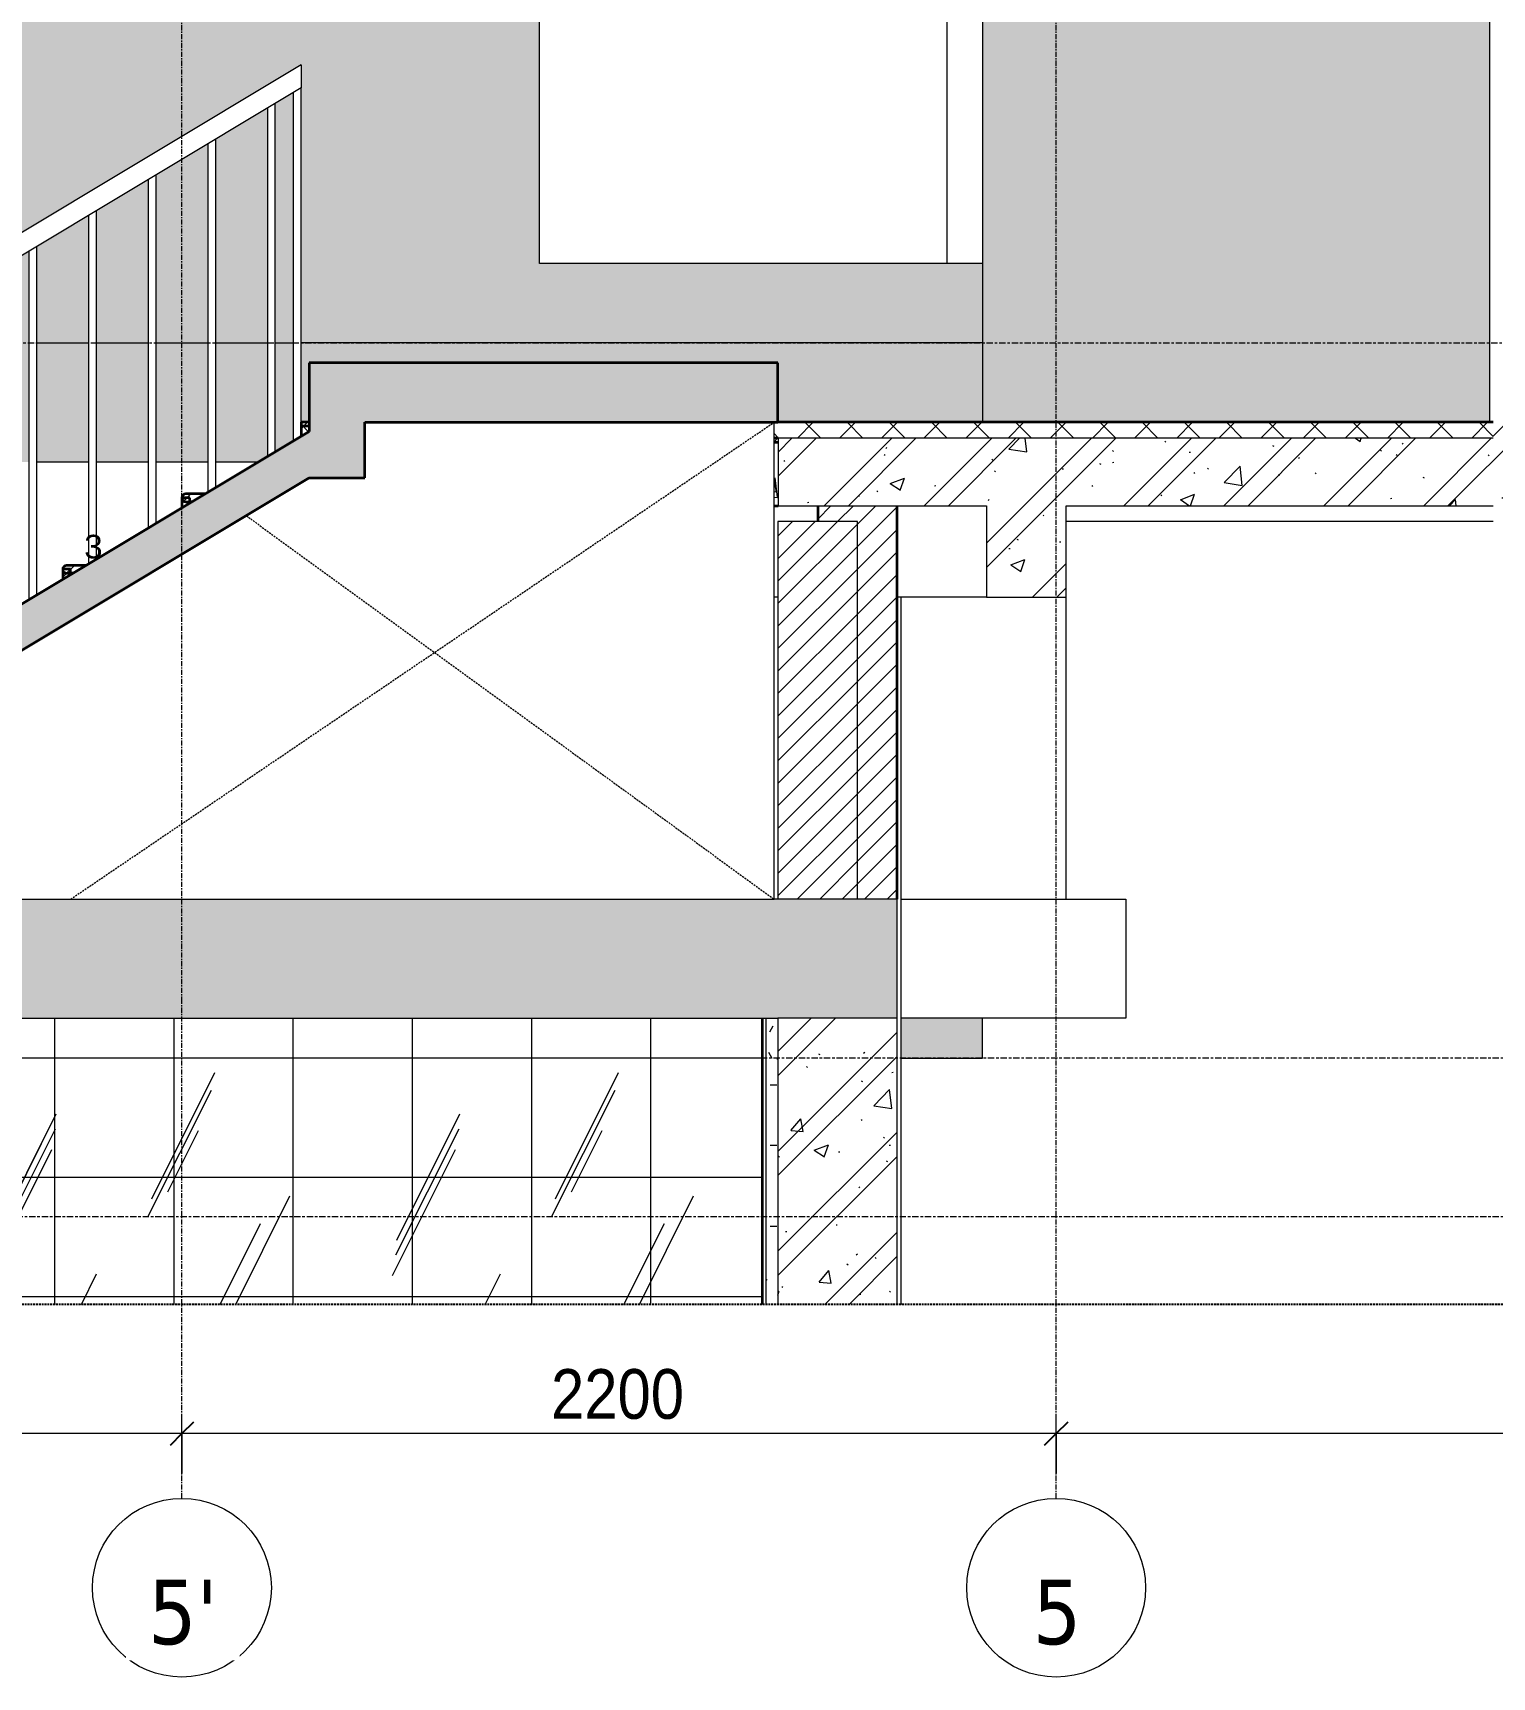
# Model space of a CAD drawing. Header units: millimetres. Extents: x 46644 to 147176, y -1287 to 53383.
# Drawn here: x 85328 to 89000, y -1158 to 2980 of the extents above; entities that cross this region are included whole.
import ezdxf

# ---------------------------------------------------------------- set-up
doc = ezdxf.new("R2010")
doc.units = ezdxf.units.MM
for name, pattern in [('Centre', [31.75, 6.35, -4.7625, 15.875, -4.7625]), ('Demolished', [7.14375, 4.7625, -2.38125]), ('Grid Line', [22.225, 12.7, -3.175, 3.175, -3.175]), ('Hidden', [7.14375, 4.7625, -2.38125])]:
    doc.linetypes.add(name, pattern=pattern)
for name, color, linetype, lineweight in [('0-3', 130, 'Continuous', 5), ('A-ANNO-DIMS', 211, 'Continuous', 9), ('A-ANNO-DIMS-50', 211, 'Continuous', 9), ('A-DETL-DEMO', 6, 'Demolished', 18), ('A-DETL-GENF', 92, 'Continuous', 18), ('A-DETL-GENF-2', 92, 'Hidden', 25), ('A-DETL-GENF-3', 9, 'Continuous', 18), ('A-DETL-MEDM', 33, 'Continuous', 35), ('A-DETL-THIN', 151, 'Continuous', 18), ('A-FLOR-1', 250, 'Continuous', 18), ('A-FLOR-FNSH-1', 7, 'Continuous', 35), ('A-FLOR-HRAL', 11, 'Continuous', 18), ('A-FLOR-HRAL-1', 250, 'Continuous', 18), ('A-FLOR-LEVL-2', 51, 'Centre', 9), ('A-FLOR-PATT-1', 8, 'Continuous', 18), ('A-FLOR-PATT-2', 253, 'Continuous', 18), ('A-WALL', 113, 'Continuous', 18), ('A-WALL-1', 7, 'Continuous', 35), ('A-WALL-FNSH-1', 250, 'Continuous', 18), ('A-WALL-PATT-1', 9, 'Continuous', 18), ('A-WALL-PATT-3', 111, 'Continuous', 18), ('A-WALL-PATT-4', 254, 'Continuous', 5), ('S-BEAM-2', 250, 'Continuous', 18), ('S-COLS-4', 250, 'Continuous', 18), ('S-GRID-1', 1, 'Grid Line', 9), ('S-GRID-IDEN', 1, 'Continuous', 9), ('S-STRS', 31, 'Continuous', 18), ('S-STRS-1', 31, 'Continuous', 35), ('S-STRS-ANNO', 31, 'Continuous', 18)]:
    doc.layers.add(name, color=color, linetype=linetype, lineweight=lineweight)
doc.styles.add('Arial_2', font='arial.ttf', dxfattribs={"height": 59.53})
doc.styles.add('Tahoma_B', font='tahomabd.ttf', dxfattribs={"height": 162.5})
doc.styles.add('UTM Avo', font='', dxfattribs={"width": 0.9, "height": 125})
doc.styles.get('UTM Avo').set_extended_font_data('UTM Avo')
doc.dimstyles.new('1_Dim_chi_tiet_2_5', dxfattribs={"dimscale": 304.8, "dimtxt": 124.912619, "dimasz": 0.19685, "dimexe": 0.164042, "dimexo": 0.0625, "dimgap": 0.016404, "dimtad": 1, "dimdec": 0, "dimrnd": 5, "dimzin": 0, "dimdsep": 46, "dimtxsty": 'UTM Avo', "dimblk1": 'OBLIQUE', "dimblk2": 'OBLIQUE', "dimsah": 1, "dimcen": 0.09, "dimdle": 0.164042, "dimazin": 0, "dimtfac": 1, "dimtdec": 4, "dimtix": 1, "dimtmove": 0, "dimatfit": 3, "dimfxl": 0.328084, "dimfxlon": 1, "dimtvp": 1, "dimtolj": 1, "dimtzin": 0, "dimarcsym": 2})
pattern_1 = [(50, (-54488.13, 15725), (364.368, -31.878), [38.1, -419.1]), (355, (-54488.13, 15725), (-70.486, 382.113), [30.48, -335.28]), (100.451, (-54457.77, 15722.34), (293.885, 350.233), [32.38, -356.18]), (46.184, (-54488.13, 15826.6), (542.158, -84.086), [57.15, -628.65]), (96.636, (-54442.95, 15819.6), (474.805, 494.855), [48.57, -534.27]), (351.184, (-54488.13, 15826.6), (474.81, 494.85), [45.72, -502.92]), (21, (-54437.33, 15801.2), (303.2285, -204.5305), [38.1, -419.1]), (326, (-54437.33, 15801.2), (123.604, 368.376), [30.48, -335.28]), (71.451, (-54412.07, 15784.16), (426.834, 163.843), [32.38, -356.18]), (37.5, (-54488.13, 15725), (6.1766, 169.1102), [3.353, -327.863, 3.353, -337.007, -336.55]), (37.5, (-54488.13, 15725), (6.1766, 169.1102), [-671.576, 3.353, -333.197]), (7.5, (-54488.13, 15725), (133.6389, 200.3615), [3.353, -190.703, 3.353, -320.243, -128.27]), (7.5, (-54488.13, 15725), (133.6389, 200.3615), [-517.652, 3.353, -124.917]), (327.5, (-54601.42, 15725), (271.1818, -11.4584), [3.353, -123.647, 3.353, -392.887, -525.78]), (327.5, (-54601.42, 15725), (271.1818, -11.4584), [-523.24, 3.353, -522.427]), (317.5, (-54652.22, 15725), (296.2585, 50.853), [3.353, -161.747, 3.353, -259.791, -373.38]), (317.5, (-54652.22, 15725), (296.2585, 50.853), [-428.244, 3.353, -370.027]), (45, (-54488.13, 15725), (-125.7236, 125.7236), []), (45, (-54488.13, 15915.5), (-125.7236, 125.7236), [])]
pattern_2 = [(45, (86167.634, 15725), (-28.28427, 28.28427), [])]
pattern_3 = [(50, (86167.63, 15725), (364.368, -31.8783), [38.1, -419.1]), (355, (86167.63, 15725), (-70.486, 382.113), [30.48, -335.28]), (100.451, (86198, 15722.34), (293.885, 350.2334), [32.38, -356.18]), (46.184, (86167.63, 15826.6), (542.158, -84.086), [57.15, -628.65]), (96.636, (86212.8, 15819.6), (474.805, 494.855), [48.57, -534.27]), (351.184, (86167.63, 15826.6), (474.81, 494.85), [45.72, -502.92]), (21, (86218.43, 15801.2), (303.2285, -204.5305), [38.1, -419.1]), (326, (86218.43, 15801.2), (123.604, 368.376), [30.48, -335.28]), (71.451, (86243.7, 15784.16), (426.834, 163.843), [32.38, -356.18]), (37.5, (86167.63, 15725), (6.1766, 169.11015), [3.353, -327.863, 3.353, -337.007, -336.55]), (37.5, (86167.63, 15725), (6.1766, 169.11015), [-671.576, 3.353, -333.197]), (7.5, (86167.63, 15725), (133.6389, 200.3615), [3.353, -190.703, 3.353, -320.243, -128.27]), (7.5, (86167.63, 15725), (133.6389, 200.3615), [-517.652, 3.353, -124.917]), (327.5, (86054.35, 15725), (271.1818, -11.4584), [3.353, -123.647, 3.353, -392.887, -525.78]), (327.5, (86054.35, 15725), (271.1818, -11.4584), [-523.24, 3.353, -522.427]), (317.5, (86003.55, 15725), (296.2585, 50.853), [3.353, -161.747, 3.353, -259.791, -373.38]), (317.5, (86003.55, 15725), (296.2585, 50.853), [-428.244, 3.353, -370.027]), (45, (86167.63, 15725), (-125.7236, 125.7236), []), (45, (86167.63, 15915.5), (-125.7236, 125.7236), [])]

# ---------------------------------------------------------------- blocks, each defined once
blk = doc.blocks.new('NCV_TKTC_KET CAU_rvt-3-TKCS_SẢNH - BẬC CẤP 1 - MẶT CẮT 1')
at = {"layer": 'A-FLOR-PATT-2'}
h = blk.add_hatch(dxfattribs=at)
h.set_pattern_fill('FP_19', color=256, style=0, pattern_type=2)
h.set_pattern_definition(pattern_1)
h.paths.add_polyline_path([(-53462.6, 1790), (-53452.5, 1790), (-53452.5, 1960), (-53462.6, 1960)])
h = blk.add_hatch(dxfattribs=at)
h.set_pattern_fill('FP_19', color=256, style=0, pattern_type=2)
h.set_pattern_definition(pattern_1)
h.paths.add_polyline_path([(-53462.6, 1790), (-53452.5, 1790), (-53452.5, 1960), (-53462.6, 1960)])
at = {"layer": 'A-FLOR-1'}
for p, q in [((-53142.6, 800), (-52577.6, 800)), ((-52577.6, 800), (-52577.6, 500)), ((-52577.6, 500), (-53142.6, 500))]:
    blk.add_line(p, q, dxfattribs=at)
at = {"layer": 'A-FLOR-FNSH-1'}
for p, q in [((-53452.5, 1960), (-53462.6, 1960)), ((-53462.6, 1790), (-53452.5, 1790))]:
    blk.add_line(p, q, dxfattribs=at)
at = {"layer": 'S-BEAM-2'}
for p, q in [((-51652.5, 1750), (-52727.6, 1750)), ((-53452.6, 1560), (-53462.6, 1560)), ((-52927.6, 1560), (-53142.6, 1560))]:
    blk.add_line(p, q, dxfattribs=at)
at = {"layer": 'S-COLS-4'}
blk.add_line((-53027.6, 4900), (-53027.6, 2400), dxfattribs=at)
blk = doc.blocks.new('Railing - 20mm-2407305-TKCS_SẢNH - BẬC CẤP 1 - MẶT CẮT 1')
at = {"layer": 'A-FLOR-HRAL'}
for p, q in [((-54737.6, 2790.7), (-54737.6, 1913.7)), ((-54717.6, 1925.7), (-54717.6, 2802.7))]:
    blk.add_line(p, q, dxfattribs=at)
blk = doc.blocks.new('Railing - 20mm-2407303-TKCS_SẢNH - BẬC CẤP 1 - MẶT CẮT 1')
at = {"layer": 'A-FLOR-HRAL'}
for p, q in [((-54887.6, 2700.7), (-54887.6, 1823.7)), ((-54867.6, 1835.7), (-54867.6, 2712.7))]:
    blk.add_line(p, q, dxfattribs=at)
blk = doc.blocks.new('Railing - 20mm-2407301-TKCS_SẢNH - BẬC CẤP 1 - MẶT CẮT 1')
at = {"layer": 'A-FLOR-HRAL'}
for p, q in [((-54672.6, 2829.7), (-54672.6, 1952.7)), ((-54652.6, 2000), (-54652.6, 2841.7))]:
    blk.add_line(p, q, dxfattribs=at)
blk = doc.blocks.new('Railing - 20mm-2407299-TKCS_SẢNH - BẬC CẤP 1 - MẶT CẮT 1')
at = {"layer": 'A-FLOR-HRAL'}
for p, q in [((-55852.6, 2121.7), (-55852.6, 1280)), ((-55832.6, 1280), (-55832.6, 2133.7)), ((-55842.6, 1280), (-55852.6, 1280))]:
    blk.add_line(p, q, dxfattribs=at)
blk = doc.blocks.new('Railing - Railing-2412075-TKCS_SẢNH - BẬC CẤP 1 - MẶT CẮT 1')
for name, p in [('Railing - 20mm-2407301-TKCS_SẢNH - BẬC CẤP 1 - MẶT CẮT 1', (0, 0)), ('Railing - 20mm-2407305-TKCS_SẢNH - BẬC CẤP 1 - MẶT CẮT 1', (0, 0)), ('Railing - 20mm-2407303-TKCS_SẢNH - BẬC CẤP 1 - MẶT CẮT 1', (0, 0)), ('Railing - 20mm-2407305-TKCS_SẢNH - BẬC CẤP 1 - MẶT CẮT 1', (-300, -180)), ('Railing - 20mm-2407303-TKCS_SẢNH - BẬC CẤP 1 - MẶT CẮT 1', (-300, -180)), ('Railing - 20mm-2407305-TKCS_SẢNH - BẬC CẤP 1 - MẶT CẮT 1', (-600, -360)), ('Railing - 20mm-2407303-TKCS_SẢNH - BẬC CẤP 1 - MẶT CẮT 1', (-600, -360)), ('Railing - 20mm-2407305-TKCS_SẢNH - BẬC CẤP 1 - MẶT CẮT 1', (-900, -540)), ('Railing - 20mm-2407303-TKCS_SẢNH - BẬC CẤP 1 - MẶT CẮT 1', (-900, -540)), ('Railing - 20mm-2407299-TKCS_SẢNH - BẬC CẤP 1 - MẶT CẮT 1', (0, 0))]:
    blk.add_blockref(name, p)
blk = doc.blocks.new('Top Rail Type - Top Rail_Internal_-2412085-TKCS_SẢNH - BẬC CẤP 1 - MẶT CẮT 1')
at = {"layer": 'A-FLOR-HRAL'}
for p, q in [((-54652.6, 2900), (-55852.6, 2180)), ((-54652.6, 2900), (-54652.6, 2841.7)), ((-54652.6, 2841.7), (-55852.6, 2121.7)), ((-55852.6, 2121.7), (-55852.6, 2180))]:
    blk.add_line(p, q, dxfattribs=at)
blk = doc.blocks.new('BORDER VIEW - BORDER VIEW-2194379-TKCS_SẢNH - BẬC CẤP 1 - MẶT CẮT 1')
at = {"layer": 'A-DETL-GENF-2'}
blk.add_line((-47721.2, -220), (-61732.6, -220), dxfattribs=at)
blk = doc.blocks.new('Grid - M_Grid Head - Circle-353313-TKCS_SẢNH - BẬC CẤP 1 - MẶT CẮT 1')
at = {"layer": 'S-GRID-IDEN'}
blk.add_circle((-52752.6, -933.2), 225, dxfattribs=at)
blk = doc.blocks.new('DIMBLOCK18-TKCS_SẢNH - BẬC CẤP 1 - MẶT CẮT 1')
at = {"layer": 'A-ANNO-DIMS-50'}
for p, q in [((87903.2, -645.4), (87903.2, -495.4)), ((91803.2, -645.4), (91803.2, -495.4)), ((91853.2, -545.4), (87903.2, -545.4)), ((87903.2, -545.4), (87903.2, -645.4)), ((91803.2, -545.4), (91803.2, -645.4))]:
    blk.add_line(p, q, dxfattribs=at)
at = {"layer": 'A-ANNO-DIMS-50', "lineweight": 25}
for p, q in [((87903.2, -545.4), (87933.2, -515.4)), ((91803.2, -545.4), (91833.2, -515.4)), ((87903.2, -545.4), (87873.2, -575.4)), ((91803.2, -545.4), (91773.2, -575.4))]:
    blk.add_line(p, q, dxfattribs=at)
at = {"layer": 'A-ANNO-DIMS-50', "color": 0, "insert": (89682, -383), "char_height": 125, "width": 410.824, "attachment_point": 1, "line_spacing_factor": 1.110334, "style": 'UTM Avo'}
blk.add_mtext('3900', dxfattribs=at)
blk = doc.blocks.new('_Oblique')
at = {"color": 0, "linetype": 'ByBlock', "lineweight": -2}
blk.add_line((-0.5, -0.5), (0.5, 0.5), dxfattribs=at)
blk = doc.blocks.new('DIMBLOCK19-TKCS_SẢNH - BẬC CẤP 1 - MẶT CẮT 1')
at = {"layer": 'A-ANNO-DIMS-50'}
for p, q in [((85703.2, -645.4), (85703.2, -495.4)), ((87903.2, -645.4), (87903.2, -495.4)), ((87903.2, -545.4), (85703.2, -545.4)), ((85703.2, -545.4), (85703.2, -645.4)), ((87903.2, -545.4), (87903.2, -645.4))]:
    blk.add_line(p, q, dxfattribs=at)
at = {"layer": 'A-ANNO-DIMS-50', "lineweight": 25}
for p, q in [((85703.2, -545.4), (85733.2, -515.4)), ((87903.2, -545.4), (87933.2, -515.4)), ((85703.2, -545.4), (85673.2, -575.4)), ((87903.2, -545.4), (87873.2, -575.4))]:
    blk.add_line(p, q, dxfattribs=at)
at = {"layer": 'A-ANNO-DIMS-50', "color": 0, "insert": (86632, -383), "char_height": 125, "width": 410.824, "attachment_point": 1, "line_spacing_factor": 1.110334, "style": 'UTM Avo'}
blk.add_mtext('2200', dxfattribs=at)
blk = doc.blocks.new('DIMBLOCK20-TKCS_SẢNH - BẬC CẤP 1 - MẶT CẮT 1')
at = {"layer": 'A-ANNO-DIMS-50'}
for p, q in [((79703.2, -645.4), (79703.2, -495.4)), ((85703.2, -645.4), (85703.2, -495.4)), ((85703.2, -545.4), (79653.2, -545.4)), ((79703.2, -545.4), (79703.2, -645.4)), ((85703.2, -545.4), (85703.2, -645.4))]:
    blk.add_line(p, q, dxfattribs=at)
at = {"layer": 'A-ANNO-DIMS-50', "lineweight": 25}
for p, q in [((79703.2, -545.4), (79733.2, -515.4)), ((85703.2, -545.4), (85733.2, -515.4)), ((79703.2, -545.4), (79673.2, -575.4)), ((85703.2, -545.4), (85673.2, -575.4))]:
    blk.add_line(p, q, dxfattribs=at)
at = {"layer": 'A-ANNO-DIMS-50', "color": 0, "insert": (82532, -383), "char_height": 125, "width": 410.824, "attachment_point": 1, "line_spacing_factor": 1.110334, "style": 'UTM Avo'}
blk.add_mtext('6000', dxfattribs=at)

msp = doc.modelspace()

# ---------------------------------------------------------------- hatches: boundary and pattern name
at = {"layer": 'A-DETL-GENF-3'}
h = msp.add_hatch(dxfattribs=at)
h.set_pattern_fill('FP_19', color=256, style=0, pattern_type=2)
h.set_pattern_definition(pattern_3)
h.paths.add_polyline_path([(80552.2, 800), (81314, 800), (81314, 875.5), (83412.6, 1110), (84823.1, 1110), (84823.1, 960), (84963.1, 960), (84963.1, 1224.1), (86023.1, 1860.1), (86163.1, 1860.1), (86163.1, 2000), (87203.2, 2000), (87203.2, 2150), (86023.1, 2150), (86023.1, 1976.7), (84823.1, 1256.7), (84823.1, 1210), (83407, 1210), (80007.1, 830), (78773.1, 830), (78773.1, 800), (79576.2, 800)])
h = msp.add_hatch(dxfattribs=at)
h.set_pattern_fill('FP_19', color=256, style=0, pattern_type=2)
h.set_pattern_definition(pattern_3)
h.paths.add_polyline_path([(87728.2, 1560), (87928.2, 1560), (87928.2, 1790), (89003.3, 1790), (89003.3, 1750), (89203.3, 1750), (89203.3, 1960), (91803.2, 1960), (91803.2, 1730), (92003.2, 1730), (92003.2, 2150), (89003.3, 2150), (89003.3, 1960), (87203.3, 1960), (87203.3, 1790), (87728.2, 1790)])
h = msp.add_hatch(dxfattribs=at)
h.set_pattern_fill('FP_20', color=256, style=0, pattern_type=2)
h.set_pattern_definition(pattern_2)
h.paths.add_polyline_path([(87403.2, 800), (87403.2, 1750), (87203.2, 1750), (87203.2, 800)])
h = msp.add_hatch(dxfattribs=at)
h.set_pattern_fill('FP_19', color=256, style=0, pattern_type=2)
h.set_pattern_definition(pattern_3)
h.paths.add_polyline_path([(84823.1, 500), (87503.1, 500), (87503.1, 800), (78773.1, 800), (78773.1, 500), (84147.7, 500)])
h = msp.add_hatch(dxfattribs=at)
h.set_pattern_fill('FP_19', color=256, style=0, pattern_type=2)
h.set_pattern_definition(pattern_3)
h.paths.add_polyline_path([(87503.1, -220), (87503.1, 500), (87203.1, 500), (87203.1, -220)])
at = {"layer": 'A-FLOR-PATT-1'}
h = msp.add_hatch(dxfattribs=at)
h.set_pattern_fill('FP_21', color=256, style=0, pattern_type=2)
h.set_pattern_definition([(45, (86167.634, 15725), (-53.033, 53.033), []), (135, (86167.634, 15725), (-53.033, -53.033), [])])
h.paths.add_polyline_path([(87203.2, 1950), (87203.3, 1950), (87203.3, 1960), (89003.3, 1960), (89003.3, 2000), (87193.2, 2000), (87193.2, 1950)])
h.paths.add_polyline_path([(86003.1, 1964.7), (86023.1, 1976.7), (86023.1, 2000), (86003.1, 2000), (86003.1, 1976.7)])
at = {"layer": 'A-WALL-PATT-1'}
h = msp.add_hatch(dxfattribs=at)
h.set_pattern_fill('FP_27', color=256, style=0, pattern_type=2)
h.set_pattern_definition([(63.435, (87361.14, 15794.56), (-0.0009, 1016), [354.975, -1916.87]), (63.435, (86345.14, 15794.56), (-0.0009, 1016), [354.975, -1916.87]), (63.435, (87847.5, 15990.84), (-0.0009, 1016), [354.975, -1916.87]), (63.435, (86831.5, 15990.84), (-0.0009, 1016), [354.975, -1916.87]), (63.435, (87773.9, 15921.56), (-0.0009, 1016), [354.975, -1916.87]), (63.435, (86757.9, 15921.56), (-0.0009, 1016), [354.975, -1916.87]), (63.435, (87698.86, 16318.4), (-0.0009, 1016), [172.535, -2099.31]), (63.435, (86682.86, 16318.4), (-0.0009, 1016), [172.535, -2099.31]), (63.435, (87649.8, 16256.97), (-0.0009, 1016), [354.975, -1916.87]), (63.435, (86633.8, 16256.97), (-0.0009, 1016), [354.975, -1916.87]), (63.435, (87658.44, 16301.06), (-0.0009, 1016), [354.975, -1916.87]), (63.435, (86642.44, 16301.06), (-0.0009, 1016), [354.975, -1916.87]), (63.435, (87248.53, 16107.63), (-0.0009, 1016), [354.975, -1916.87]), (63.435, (86232.53, 16107.63), (-0.0009, 1016), [354.975, -1916.87]), (63.435, (87257.2, 16159.6), (-0.0009, 1016), [354.975, -1916.87]), (63.435, (86241.2, 16159.6), (-0.0009, 1016), [354.975, -1916.87]), (63.435, (87259.53, 16197.06), (-0.0009, 1016), [354.975, -1916.87]), (63.435, (86243.53, 16197.06), (-0.0009, 1016), [354.975, -1916.87])])
h.paths.add_polyline_path([(85945.5, -220), (87163.1, -220), (87163.1, 500), (80015, 500), (80003.2, 499.3), (80003.2, 500), (78773.1, 500), (78773.1, -70), (78778.2, -108.8), (78793.2, -145), (78817.1, -176.1), (78848.1, -199.9), (78884.3, -214.9), (78923.1, -220), (85046.6, -220)])
h = msp.add_hatch(dxfattribs=at)
h.set_pattern_fill('FP_28', color=256, style=0, pattern_type=2)
h.set_pattern_definition([(0, (87183.13, -2000), (0, 300), []), (90, (87183.13, -2000), (-300, 2e-14), [])])
h.paths.add_polyline_path([(85945.5, -220), (87163.1, -220), (87163.1, 500), (80015, 500), (80003.2, 499.3), (80003.2, 500), (78773.1, 500), (78773.1, -70), (78778.2, -108.8), (78793.2, -145), (78817.1, -176.1), (78848.1, -199.9), (78884.3, -214.9), (78923.1, -220), (85046.6, -220)])
at = {"layer": 'A-WALL-PATT-3'}
h = msp.add_hatch(dxfattribs=at)
h.set_pattern_fill('FP_20', color=256, style=0, pattern_type=2)
h.set_pattern_definition(pattern_2)
h.paths.add_polyline_path([(87503.1, 800), (87503.1, 1790), (87303.1, 1790), (87303.1, 1750), (87403.2, 1750), (87403.2, 800)])
h = msp.add_hatch(dxfattribs=at)
h.set_pattern_fill('FP_22', color=256, style=0, pattern_type=2)
h.set_pattern_definition([(0, (86167.634, 15725), (203.2, 50.8), [16.764, -135.636, 16.764, -135.636, -812.8]), (0, (86167.634, 15725), (203.2, 50.8), [-304.8, 16.764, -288.036, 16.764, -135.636, -355.6]), (0, (86167.634, 15725), (203.2, 50.8), [-762, 16.764, -84.836, 16.764, -237.236]), (120, (86243.834, 15750.4), (-145.59409, 150.57636), [16.764, -135.636, 16.764, -135.636, -812.8]), (120, (86243.834, 15750.4), (-145.59409, 150.57636), [-304.8, 16.764, -288.036, 16.764, -135.636, -355.6]), (120, (86243.834, 15750.4), (-145.59409, 150.57636), [-762, 16.764, -84.836, 16.764, -237.236]), (240, (86269.234, 15852), (-57.60591, -201.37636), [16.764, -135.636, 16.764, -135.636, -812.8]), (240, (86269.234, 15852), (-57.60591, -201.37636), [-304.8, 16.764, -288.036, 16.764, -135.636, -355.6]), (240, (86269.234, 15852), (-57.60591, -201.37636), [-762, 16.764, -84.836, 16.764, -237.236])])
h.paths.add_polyline_path([(87173.1, -220), (87203.1, -220), (87203.1, 500), (87173.1, 500)])
at = {"layer": 'A-WALL-PATT-4'}
h = msp.add_hatch(color=256, dxfattribs=at)
h.paths.add_polyline_path([(84933.6, 2200), (85018.1, 2200), (85018.1, 2250.7)])
h.paths.add_polyline_path([(83013.2, 2200), (84836.5, 2200), (86003.1, 2900), (86003.1, 2200), (86603.2, 2200), (86603.2, 3290), (85403.2, 3290), (85403.2, 3114.4), (84003.2, 3114.4), (84003.2, 3290), (83013.2, 3290), (83013.2, 2400)])
h.paths.add_polyline_path([(85038.1, 2200), (85168.1, 2200), (85168.1, 2340.7), (85038.1, 2262.7)])
h.paths.add_polyline_path([(85938.1, 2200), (85983.1, 2200), (85983.1, 2829.7), (85938.1, 2802.7), (85938.1, 2313.5)])
h.paths.add_polyline_path([(85918.1, 2200), (85918.1, 2790.7), (85788.1, 2712.7), (85788.1, 2200)])
h.paths.add_polyline_path([(85188.1, 2200), (85318.1, 2200), (85318.1, 2430.7), (85188.1, 2352.7), (85188.1, 2313.5)])
h.paths.add_polyline_path([(85768.1, 2200), (85768.1, 2700.7), (85638.1, 2622.7), (85638.1, 2200)])
h.paths.add_polyline_path([(85338.1, 2200), (85468.1, 2200), (85468.1, 2520.7), (85338.1, 2442.7), (85338.1, 2313.5)])
h.paths.add_polyline_path([(85488.1, 2200), (85618.1, 2200), (85618.1, 2610.7), (85488.1, 2532.7), (85488.1, 2313.5)])
h.paths.add_polyline_path([(84147.7, 3133.4), (84681, 3133.4), (84681, 3290), (84044.1, 3290), (84044.1, 3133.4)])
h.paths.add_polyline_path([(85339.7, 3197), (85339.7, 3290), (84725.4, 3290), (84725.4, 3197)])
h.paths.add_polyline_path([(83013.2, 3300), (84003.2, 3300), (84003.2, 4514.4), (85403.2, 4514.4), (85403.2, 3300), (86603.2, 3300), (86603.2, 4690), (83013.2, 4690), (83013.2, 4016.7)])
h.paths.add_polyline_path([(84475.4, 3300), (84681, 3300), (84681, 4473.5), (84044.1, 4473.5), (84044.1, 3300), (84407.7, 3300)])
h.paths.add_polyline_path([(85339.7, 3300), (85339.7, 4450.9), (84725.4, 4450.9), (84725.4, 3300)])
h.paths.add_polyline_path([(84407.7, 3776.5), (84407.7, 3807), (84272.2, 3807), (84272.2, 3840.9), (84407.7, 3840.9), (84407.7, 3871.4), (84475.4, 3823.9), (84451.3, 3807)])
h.paths.add_polyline_path([(83013.2, 4700), (86603.2, 4700), (86603.2, 5600), (83013.2, 5600), (83013.2, 4868.3)])
h = msp.add_hatch(color=256, dxfattribs=at)
h.paths.add_polyline_path([(87743.3, 2000), (88993.3, 2000), (88993.3, 3090), (87718.2, 3090), (87718.2, 2000)])
h.paths.add_polyline_path([(87743.3, 3100), (88993.3, 3100), (88993, 4490), (87718.2, 4490), (87718.2, 3100)])
h.paths.add_polyline_path([(88993.3, 4500), (88993.3, 4900), (87718.2, 4900), (87718.2, 4500), (88642.1, 4500)])
msp.add_hatch(color=256, dxfattribs=at).paths.add_polyline_path([(86844.4, 2200), (87718.2, 2200), (87718.2, 2400), (86603.2, 2400), (86603.2, 2200)])
h = msp.add_hatch(color=256, dxfattribs=at)
h.paths.add_polyline_path([(87513.1, 400), (87718.2, 400), (87718.2, 500), (87513.1, 500), (87513.1, 417.4)])
h.paths.add_polyline_path([(85338.1, 1900), (85468.1, 1900), (85468.1, 2200), (85338.1, 2200), (85338.1, 1976.7)])
h.paths.add_polyline_path([(85318.1, 1900), (85318.1, 2200), (85188.1, 2200), (85188.1, 1900), (85303.2, 1900)])
h.paths.add_polyline_path([(83013.2, 1900), (84803.1, 1900), (84803.1, 2180), (84836.5, 2200), (83013.1, 2200), (83013.1, 1900)])
h.paths.add_polyline_path([(85168.1, 1900), (85168.1, 2200), (85038.1, 2200), (85038.1, 1900), (85046.6, 1900)])
h.paths.add_polyline_path([(85701.7, 1900), (85768.1, 1900), (85768.1, 2200), (85638.1, 2200), (85638.1, 1900)])
h.paths.add_polyline_path([(84868.1, 1900), (84868.1, 2160.7), (84823.1, 2133.7), (84823.1, 1900)])
h.paths.add_polyline_path([(85788.1, 1900), (85895.3, 1900), (85918.1, 1913.7), (85918.1, 2200), (85788.1, 2200), (85788.1, 1912.9)])
h.paths.add_polyline_path([(84888.1, 1900), (85018.1, 1900), (85018.1, 2200), (84933.6, 2200), (84888.1, 2172.7), (84888.1, 2121.7)])
h.paths.add_polyline_path([(85488.1, 1900), (85618.1, 1900), (85618.1, 2200), (85488.1, 2200), (85488.1, 1976.7)])
h.paths.add_polyline_path([(85938.1, 1925.7), (85983.1, 1952.7), (85983.1, 2200), (85938.1, 2200), (85938.1, 1935.2)])
h.paths.add_polyline_path([(86003.1, 2000), (86023.1, 2000), (86023.1, 2150), (87203.2, 2150), (87203.2, 2000), (87718.2, 2000), (87718.2, 2200), (86003.1, 2200), (86003.1, 2150)])
at = {"layer": 'S-STRS'}
h = msp.add_hatch(dxfattribs=at)
h.set_pattern_fill('FP_20', color=256, style=0, pattern_type=2)
h.set_pattern_definition(pattern_2)
h.paths.add_polyline_path([(86003.1, 1964.7), (86023.1, 1976.7), (86023.1, 1990), (86003.1, 1990), (86003.1, 1976.7)])
h = msp.add_hatch(dxfattribs=at)
h.set_pattern_fill('FP_20', color=256, style=0, pattern_type=2)
h.set_pattern_definition(pattern_2)
h.paths.add_polyline_path([(84823.1, 1256.7), (84828.7, 1260), (84823.1, 1260)])
h.paths.add_polyline_path([(85123.1, 1436.7), (85128.7, 1440), (85123.1, 1440)])
h.paths.add_polyline_path([(85423.1, 1616.7), (85428.7, 1620), (85423.1, 1620)])
h.paths.add_polyline_path([(85723.1, 1796.7), (85728.7, 1800), (85723.1, 1800)])
h = msp.add_hatch(dxfattribs=at)
h.set_pattern_fill('FP_20', color=256, style=0, pattern_type=2)
h.set_pattern_definition(pattern_2)
h.paths.add_polyline_path([(85703.1, 1784.7), (85723.1, 1796.7), (85723.1, 1810), (85703.1, 1810)])
h = msp.add_hatch(dxfattribs=at)
h.set_pattern_fill('FP_20', color=256, style=0, pattern_type=2)
h.set_pattern_definition(pattern_2)
h.paths.add_polyline_path([(85713.1, 1800), (85728.7, 1800), (85762, 1820), (85713.1, 1820), (85704.5, 1815), (85704.5, 1805)])
h = msp.add_hatch(dxfattribs=at)
h.set_pattern_fill('FP_20', color=256, style=0, pattern_type=2)
h.set_pattern_definition(pattern_2)
h.paths.add_polyline_path([(85403.1, 1604.7), (85423.1, 1616.7), (85423.1, 1630), (85403.1, 1630)])
h = msp.add_hatch(dxfattribs=at)
h.set_pattern_fill('FP_20', color=256, style=0, pattern_type=2)
h.set_pattern_definition(pattern_2)
h.paths.add_polyline_path([(85413.1, 1620), (85428.7, 1620), (85462, 1640), (85413.1, 1640), (85404.5, 1635), (85404.5, 1625)])

# ---------------------------------------------------------------- linework, layer by layer
at = {"layer": 'A-DETL-DEMO'}
for p, q in [((85423.2, 800), (87193.2, 2000)), ((85864.9, 1765.1), (87193.2, 800))]:
    msp.add_line(p, q, dxfattribs=at)
at = {"layer": 'A-DETL-MEDM'}
for p, q in [((87203.2, 2150), (86023.1, 2150)), ((86023.1, 2150), (86023.1, 1976.7)), ((87203.2, 2000), (87203.2, 2150)), ((86163.1, 1860.1), (86163.1, 2000)), ((86163.1, 2000), (87203.2, 2000)), ((86023.1, 1976.7), (84823.1, 1256.7)), ((84963.1, 1224.1), (86023.1, 1860.1)), ((86023.1, 1860.1), (86163.1, 1860.1))]:
    msp.add_line(p, q, dxfattribs=at)
at = {"layer": 'A-DETL-THIN'}
for p, q in [((87193.2, 800), (87193.2, 2000)), ((87203.3, 1960), (87203.3, 1790)), ((89003.3, 1960), (87203.3, 1960)), ((87203.3, 1790), (87728.2, 1790)), ((87728.2, 1790), (87728.2, 1560)), ((87928.2, 1560), (87928.2, 1790)), ((87928.2, 1790), (89003.3, 1790)), ((87203.2, 1750), (87203.2, 800)), ((87403.2, 1750), (87203.2, 1750)), ((87403.2, 800), (87403.2, 1750)), ((87728.2, 1560), (87928.2, 1560)), ((81314, 800), (87193.2, 800)), ((87503.1, 800), (87193.2, 800)), ((87503.1, 500), (87503.1, 800)), ((78773.1, 500), (87203.1, 500)), ((87503.1, 500), (87203.1, 500)), ((87203.1, 500), (87203.1, -220)), ((87503.1, -220), (87503.1, 500))]:
    msp.add_line(p, q, dxfattribs=at)
at = {"layer": 'A-FLOR-FNSH-1'}
for p, q in [((86023.1, 2000), (86003.1, 2000)), ((86003.1, 2000), (86003.1, 1964.7)), ((89003.3, 2000), (87203.2, 2000)), ((87193.2, 1950), (87203.3, 1950))]:
    msp.add_line(p, q, dxfattribs=at)
at = {"layer": 'A-FLOR-LEVL-2'}
for p, q in [((78096.7, 2200), (93759.4, 2200)), ((93759.4, 400), (78096.7, 400)), ((93124.4, 0), (78096.7, 0))]:
    msp.add_line(p, q, dxfattribs=at)
at = {"layer": 'A-WALL'}
for p, q in [((86603.2, 2400), (86603.2, 4950)), ((87718.2, 3090), (87718.2, 2000)), ((87718.2, 2400), (86603.2, 2400)), ((85338.1, 2200), (85468.1, 2200)), ((85488.1, 2200), (85618.1, 2200)), ((85638.1, 2200), (85768.1, 2200)), ((85788.1, 2200), (85918.1, 2200)), ((85938.1, 2200), (85983.1, 2200)), ((87718.2, 2200), (86003.1, 2200)), ((85468.1, 1900), (85338.1, 1900)), ((85618.1, 1900), (85488.1, 1900)), ((85768.1, 1900), (85638.1, 1900)), ((85895.3, 1900), (85788.1, 1900)), ((87203.2, 1560), (87193.2, 1560)), ((87728.2, 1560), (87513.1, 1560)), ((87928.2, 800), (87928.2, 1560)), ((87513.1, 800), (87928.2, 800)), ((87173.1, -220), (87173.1, 500)), ((87718.2, 400), (87718.2, 500)), ((87513.1, 400), (87718.2, 400))]:
    msp.add_line(p, q, dxfattribs=at)
at = {"layer": 'A-WALL-1'}
for p, q in [((87303.1, 1790), (87303.1, 1750)), ((87503.1, 800), (87503.1, 1790)), ((87163.1, 500), (87163.1, -220))]:
    msp.add_line(p, q, dxfattribs=at)
at = {"layer": 'A-WALL-FNSH-1'}
for p, q in [((88993.3, 3090), (88993.3, 2000)), ((87513.1, 1560), (87503.1, 1560)), ((87513.1, -220), (87513.1, 1560))]:
    msp.add_line(p, q, dxfattribs=at)
at = {"layer": 'S-GRID-1'}
for p, q in [((85703.2, 541.8), (85703.2, 5610.1)), ((87903.2, 541.8), (87903.2, 5610.1)), ((85703.2, -708.2), (85703.2, 541.8)), ((87903.2, -708.2), (87903.2, 541.8))]:
    msp.add_line(p, q, dxfattribs=at)
at = {"layer": 'S-STRS-1'}
for p, q in [((86003.1, 1990), (86003.1, 1964.7)), ((86023.1, 1990), (86003.1, 1990)), ((85703.1, 1810), (85703.1, 1784.7)), ((85723.1, 1810), (85703.1, 1810)), ((85762, 1820), (85713.1, 1820)), ((85713.1, 1800), (85728.7, 1800)), ((85723.1, 1796.7), (85723.1, 1810)), ((85728.7, 1800), (85723.1, 1800)), ((85723.1, 1800), (85723.1, 1796.7)), ((85403.1, 1630), (85403.1, 1604.7)), ((85423.1, 1630), (85403.1, 1630)), ((85462, 1640), (85413.1, 1640)), ((85413.1, 1620), (85428.7, 1620)), ((85423.1, 1616.7), (85423.1, 1630)), ((85428.7, 1620), (85423.1, 1620)), ((85423.1, 1620), (85423.1, 1616.7))]:
    msp.add_line(p, q, dxfattribs=at)
for centre in [(85713.1, 1810), (85413.1, 1630)]:
    msp.add_arc(centre, 10, 90, 270, dxfattribs=at)

# ---------------------------------------------------------------- block references
at = {"layer": '0-3'}
msp.add_blockref('NCV_TKTC_KET CAU_rvt-3-TKCS_SẢNH - BẬC CẤP 1 - MẶT CẮT 1', (140655.8, 0), dxfattribs=at)
at = {"layer": 'A-DETL-GENF'}
msp.add_blockref('BORDER VIEW - BORDER VIEW-2194379-TKCS_SẢNH - BẬC CẤP 1 - MẶT CẮT 1', (140655.8, 0), dxfattribs=at)
at = {"layer": 'A-FLOR-HRAL'}
msp.add_blockref('Top Rail Type - Top Rail_Internal_-2412085-TKCS_SẢNH - BẬC CẤP 1 - MẶT CẮT 1', (140655.8, 0), dxfattribs=at)
at = {"layer": 'A-FLOR-HRAL-1'}
msp.add_blockref('Railing - Railing-2412075-TKCS_SẢNH - BẬC CẤP 1 - MẶT CẮT 1', (140655.8, 0), dxfattribs=at)
at = {"layer": 'S-GRID-IDEN'}
for p in [(138455.8, 0), (140655.8, 0)]:
    msp.add_blockref('Grid - M_Grid Head - Circle-353313-TKCS_SẢNH - BẬC CẤP 1 - MẶT CẮT 1', p, dxfattribs=at)

# ---------------------------------------------------------------- texts
at = {"layer": 'S-STRS-ANNO', "insert": (85457.4, 1716.9), "char_height": 59.5, "width": 54.943, "attachment_point": 1, "line_spacing_factor": 0.941778, "style": 'Arial_2'}
msp.add_mtext('3', dxfattribs=at)

# ---------------------------------------------------------------- dimensions: what is measured, and where the dimension line sits
at = {"layer": 'A-ANNO-DIMS'}
for base, p1, p2, override, picture, middle in [((79703.2, -545.4), (85703.2, -645.4), (79703.2, -645.4), {"dimpost": '<>', "dimfxl": 6000}, 'DIMBLOCK20-TKCS_SẢNH - BẬC CẤP 1 - MẶT CẮT 1', (82703.2, -475.7)), ((85703.2, -545.4), (87903.2, -645.4), (85703.2, -645.4), {"dimpost": '<>', "dimfxl": 2200}, 'DIMBLOCK19-TKCS_SẢNH - BẬC CẤP 1 - MẶT CẮT 1', (86803.2, -475.7)), ((87903.2, -545.4), (91803.2, -645.4), (87903.2, -645.4), {"dimpost": '<>', "dimfxl": 3899.999999}, 'DIMBLOCK18-TKCS_SẢNH - BẬC CẤP 1 - MẶT CẮT 1', (89853.2, -475.7))]:
    dim = msp.add_linear_dim(base=base, p1=p1, p2=p2, dimstyle='1_Dim_chi_tiet_2_5', override=override, dxfattribs=at)
    dim.commit()
    dim.dimension.update_dxf_attribs({"geometry": picture, "text_midpoint": middle})

# ---------------------------------------------------------------- next in the draw order: texts
at = {"layer": 'S-GRID-IDEN', "char_height": 162.5, "attachment_point": 5, "line_spacing_factor": 0.996129, "style": 'Tahoma_B', "bg_fill": 3, "box_fill_scale": 1.25, "bg_fill_color": 256, "bg_fill_true_color": 13158600, "bg_fill_transparency": 0}
for s, insert, width in [("\\pt634.99962,1269.99925,1905.0005,2540.00013,3174.99975,3809.99937,4445.00062,5080.00025,5714.99987,6349.9995,6985.00075,7620.00037,8255,8889.99962,9524.99925,10160.0005,10795.00013,11429.99975,12064.99938,12700.00063,13335.00025,13969.99988,14604.9995,15240.00075,15875.00038,16510,17144.99963,17779.99925,18415.0005,19050.00013,19684.99975,20319.99938;5'", (85705.5, -995.6), 205), ('\\pt634.99962,1269.99925,1905.0005,2540.00013,3174.99975,3809.99937,4445.00062,5080.00025,5714.99987,6349.9995,6985.00075,7620.00037,8255,8889.99962,9524.99925,10160.0005,10795.00013,11429.99975,12064.99938,12700.00063,13335.00025,13969.99988,14604.9995,15240.00075,15875.00038,16510,17144.99963,17779.99925,18415.0005,19050.00013,19684.99975,20319.99938;5', (87905.5, -995.6), 145.5)]:
    msp.add_mtext(s, dxfattribs=dict(at, insert=insert, width=width))

doc.saveas('drawing.dxf')
